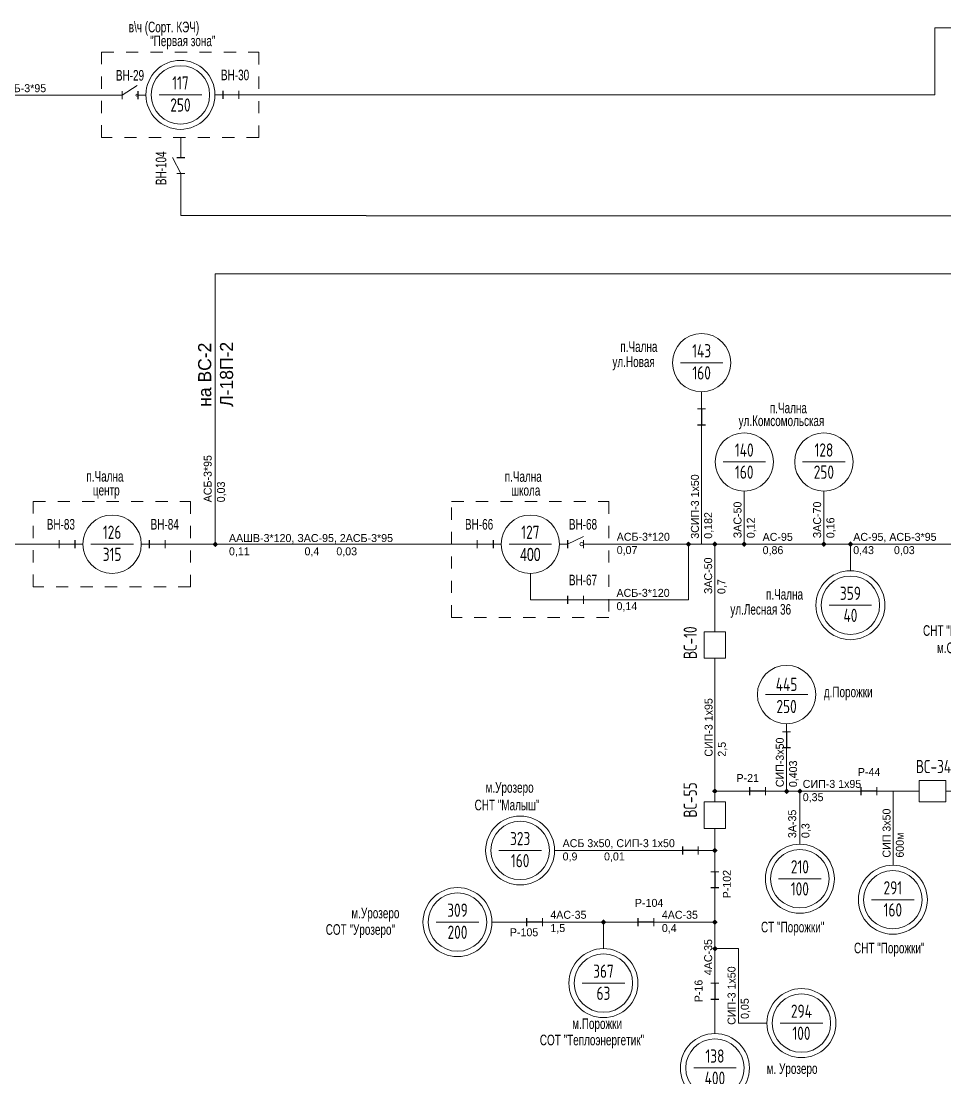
# Model space of a CAD drawing. Header units: millimetres. Extents: x 11 to 409, y 3 to 285.
# Drawn here: x 97.5 to 173.1, y 58.8 to 145.3 of the extents above; entities that cross this region are included whole.
import ezdxf
from ezdxf.enums import TextEntityAlignment as Align

# ---------------------------------------------------------------- set-up
doc = ezdxf.new("R2010")
doc.units = ezdxf.units.MM
doc.linetypes.add('JIS_02_1.0', pattern=[2, 1, -1])
for name, color, linetype, lineweight in [('10_КВ', 250, 'Continuous', 18), ('АТРИБУТЫ', 7, 'Continuous', 13), ('РАЗЪЕД_РУБИЛЬН', 150, 'Continuous', 13), ('ТЕКСТ', 7, 'Continuous', 13)]:
    doc.layers.add(name, color=color, linetype=linetype, lineweight=lineweight)
doc.layers.add('СХ_ОПЕРАТИВНАЯ', color=10, linetype='Continuous')
doc.layers.add('ШУНТ_РАЗЪЕД', color=161, linetype='Continuous')
doc.styles.add('ATTRIB', font='txt.shx', dxfattribs={"width": 0.7, "height": 5})
doc.styles.add('ТЕКСТ_МОДЕЛИ', font='txt.shx', dxfattribs={"width": 0.7, "height": 5})

# ---------------------------------------------------------------- blocks, each defined once
blk = doc.blocks.new('ВЫКЛ_НАГРУЗКИ')
at = {"color": 0, "linetype": 'ByBlock'}
for p, q in [((0, 0), (0, -3)), ((0, -9), (0, -12))]:
    blk.add_line(p, q, dxfattribs=at)
at = {"layer": 'РАЗЪЕД_РУБИЛЬН', "color": 0, "linetype": 'ByBlock'}
blk.add_line((-1.5, -3), (1.5, -3), dxfattribs=at)
at = {"layer": 'СХ_ОПЕРАТИВНАЯ', "color": 0, "linetype": 'ByBlock'}
blk.add_line((-1.5, -9), (1.5, -9), dxfattribs=at)
at = {"layer": 'РАЗЪЕД_РУБИЛЬН', "color": 7, "style": 'ATTRIB', "width": 0.7}
blk.add_attdef('ДИСП_НОМ', text='', height=5, dxfattribs=at).set_placement((-4.75, -6), align=Align.MIDDLE_RIGHT)
at = {"layer": 'РАЗЪЕД_РУБИЛЬН', "color": 7, "style": 'ATTRIB', "width": 0.7, "flags": 1}
blk.add_attdef('КОД', text='', height=5, dxfattribs=at).set_placement((-4.75, -12), align=Align.MIDDLE_RIGHT)
blk = doc.blocks.new('ТРАНСФ_ПОДСТ')
at = {"color": 7}
blk.add_line((-8, -11), (8, -11), dxfattribs=at)
at = {"color": 0}
blk.add_circle((0, -11), 11, dxfattribs=at)
at = {"layer": 'АТРИБУТЫ', "style": 'ATTRIB', "width": 0.7, "flags": 4}
for tag, p in [('OBOZN', (0, -9)), ('MOCHNOCT', (0, -17.33))]:
    blk.add_attdef(tag, text='', height=5, dxfattribs=at).set_placement(p, align=Align.CENTER)
at = {"layer": 'АТРИБУТЫ', "style": 'ТЕКСТ_МОДЕЛИ', "width": 0.7}
blk.add_attdef('MESTO_1', text='', height=5, dxfattribs=at).set_placement((14, -11), align=Align.BOTTOM_LEFT)
blk.add_attdef('MESTO_2', text='', height=5, dxfattribs=at).set_placement((14, -12), align=Align.TOP_LEFT)
blk = doc.blocks.new('ОТВЕТВЛЕНИЕ')
at = {"color": 0, "linetype": 'ByBlock'}
blk.add_solid([(0, 1.06), (1.06, 0), (-1.06, 0), (0, -1.06)], dxfattribs=at)
blk = doc.blocks.new('ВЫКЛЮЧАТЕЛЬ')
at = {"color": 0, "linetype": 'ByBlock'}
for p, q in [((0, 0), (0, -3)), ((0, -13), (0, -16))]:
    blk.add_line(p, q, dxfattribs=at)
blk.add_lwpolyline([(-4, -3), (4, -3), (4, -13), (-4, -13)], close=True, dxfattribs=at)
at = {"layer": 'АТРИБУТЫ', "style": 'ATTRIB', "width": 0.7}
blk.add_attdef('ДИСП_НОМ', text='', height=5, dxfattribs=at).set_placement((-6, -8), align=Align.MIDDLE_RIGHT)
at = {"layer": 'АТРИБУТЫ', "style": 'ATTRIB', "width": 0.7, "flags": 1}
blk.add_attdef('КОД', text='', height=5, dxfattribs=at).set_placement((-6, -14), align=Align.MIDDLE_RIGHT)
blk = doc.blocks.new('РАЗЪЕДИНИТЕЛЬ')
at = {"color": 0, "linetype": 'ByBlock'}
for p, q in [((0, 0), (0, -3)), ((0, -9), (0, -12))]:
    blk.add_line(p, q, dxfattribs=at)
at = {"layer": 'РАЗЪЕД_РУБИЛЬН', "color": 0, "linetype": 'ByBlock'}
blk.add_line((-1.5, -3), (1.5, -3), dxfattribs=at)
at = {"layer": 'СХ_ОПЕРАТИВНАЯ', "color": 0, "linetype": 'ByBlock'}
blk.add_line((-1.5, -9), (1.5, -9), dxfattribs=at)
at = {"layer": 'ШУНТ_РАЗЪЕД', "color": 0}
blk.add_line((0, -3), (0, -9), dxfattribs=at)
at = {"layer": 'РАЗЪЕД_РУБИЛЬН', "color": 7, "style": 'ATTRIB', "width": 0.7}
blk.add_attdef('ДИСП_НОМ', text='', height=5, dxfattribs=at).set_placement((-4.75, -6), align=Align.MIDDLE_RIGHT)
at = {"layer": 'РАЗЪЕД_РУБИЛЬН', "color": 7, "style": 'ATTRIB', "width": 0.7, "flags": 1}
blk.add_attdef('КОД', text='', height=5, dxfattribs=at).set_placement((-4.75, -12), align=Align.MIDDLE_RIGHT)

msp = doc.modelspace()

# ---------------------------------------------------------------- linework, layer by layer
at = {"layer": '10_КВ', "color": 7}
for p, q in [((172.252, 139.27), (172.252, 144.749)), ((172.252, 144.749), (267.951, 144.749)), ((105.739, 139.24), (106.984, 140.034)), ((93.729, 139.24), (103.316, 139.24)), ((105.088, 139.24), (103.316, 139.24)), ((105.088, 139.24), (105.739, 139.24)), ((113.991, 139.27), (115.294, 139.27)), ((115.945, 139.27), (172.252, 139.27)), ((110.554, 134.789), (110.554, 135.776)), ((110.554, 132.835), (109.862, 134.138)), ((110.554, 132.184), (110.554, 129.393)), ((110.554, 129.393), (125.699, 129.393)), ((125.699, 129.367), (194.1, 129.367)), ((153.16, 113.563), (153.16, 114.95)), ((153.16, 102.484), (153.16, 111.609)), ((156.648, 102.484), (156.648, 106.827)), ((163.162, 102.484), (163.162, 106.827)), ((142.186, 102.484), (143.485, 103.102)), ((91.302, 102.484), (99.93, 102.484)), ((100.581, 102.484), (102.535, 102.484)), ((107.964, 102.484), (109.267, 102.484)), ((109.918, 102.484), (113.37, 102.484)), ((113.6, 102.484), (134.151, 102.484)), ((134.803, 102.484), (136.105, 102.484)), ((144.14, 102.484), (152.075, 102.484)), ((152.075, 97.924), (152.075, 102.484)), ((154.246, 102.484), (152.075, 102.484)), ((154.246, 102.484), (156.418, 102.484)), ((154.246, 102.484), (154.246, 95.97)), ((154.477, 102.484), (156.648, 102.484)), ((156.648, 102.484), (163.162, 102.484)), ((163.162, 102.484), (165.334, 102.484)), ((165.334, 102.484), (165.334, 100.313)), ((165.334, 102.484), (178.276, 102.484)), ((139.146, 100.096), (139.146, 97.924)), ((139.146, 97.924), (141.534, 97.924)), ((142.186, 97.924), (143.489, 97.924)), ((144.14, 97.924), (152.075, 97.924)), ((154.246, 92.496), (154.246, 82.49)), ((160.109, 82.26), (160.109, 87.787)), ((154.246, 82.26), (156.418, 82.26)), ((159.023, 82.26), (161.195, 82.26)), ((161.195, 77.917), (161.195, 82.26)), ((161.195, 82.26), (165.538, 82.26)), ((168.144, 82.26), (170.315, 82.26)), ((154.246, 78.881), (154.246, 76.322)), ((154.246, 77.408), (141.133, 77.408)), ((154.246, 73.716), (154.246, 71.545)), ((138.177, 71.545), (136.006, 71.545)), ((145.126, 71.545), (140.783, 71.545)), ((145.126, 71.545), (147.297, 71.545)), ((145.126, 71.545), (145.126, 69.374)), ((149.903, 71.545), (154.246, 71.545)), ((154.246, 71.545), (154.246, 67.202)), ((154.246, 64.596), (154.246, 62.425))]:
    msp.add_line(p, q, dxfattribs=at)
at = {"layer": '10_КВ', "color": 140}
for p, q in [((113.37, 116.3), (113.37, 124.605)), ((113.37, 124.605), (203.907, 124.605)), ((113.37, 102.484), (113.37, 116.3))]:
    msp.add_line(p, q, dxfattribs=at)
at = {"layer": '10_КВ', "color": 7, "ltscale": 100}
for p, q in [((168.842, 82.25), (168.842, 76.217)), ((154.246, 69.374), (156.174, 69.374)), ((156.174, 69.374), (156.174, 63.276)), ((158.505, 63.276), (156.174, 63.276))]:
    msp.add_line(p, q, dxfattribs=at)
at = {"layer": '10_КВ', "color": 7, "linetype": 'JIS_02_1.0'}
for points in [[(104.069, 142.766), (116.932, 142.766), (116.932, 135.776), (104.069, 135.776)], [(98.476, 105.98), (111.339, 105.98), (111.339, 98.99), (98.476, 98.99)], [(132.697, 105.98), (145.56, 105.98), (145.56, 96.489), (132.697, 96.489)]]:
    msp.add_lwpolyline(points, close=True, dxfattribs=at)
at = {"layer": '10_КВ', "color": 7}
for centre, radius in [((110.517, 139.27), 2.823), ((106.953, 139.24), 0.0894), ((143.345, 102.484), 0.144), ((165.334, 97.49), 2.823), ((138.31, 77.408), 2.823), ((161.195, 75.094), 2.823), ((168.804, 73.377), 2.823), ((133.183, 71.545), 2.823), ((145.126, 66.551), 2.823), ((161.327, 63.276), 2.823), ((154.246, 59.602), 2.823)]:
    msp.add_circle(centre, radius, dxfattribs=at)

# ---------------------------------------------------------------- block references
ref = msp.add_blockref('ТРАНСФ_ПОДСТ', (110.517, 141.659), dxfattribs=dict(at, xscale=0.2171483251338177, yscale=0.2171483251338177, zscale=0.2171483251338177))
ref.add_attrib('MESTO_1', 'в\\ч (Сорт. КЭЧ)', dxfattribs={"layer": 'АТРИБУТЫ', "height": 0.86859, "width": 0.7}).set_placement((106.288, 144.13), align=Align.BOTTOM_LEFT)
ref.add_attrib('MESTO_2', '"Первая зона"', dxfattribs={"layer": 'АТРИБУТЫ', "height": 0.86859, "width": 0.7}).set_placement((108.036, 144.126), align=Align.TOP_LEFT)
ref.add_attrib('OBOZN', '117', dxfattribs={"layer": 'АТРИБУТЫ', "height": 1.0857, "style": 'ATTRIB', "width": 0.7, "flags": 4}).set_placement((110.517, 139.705), align=Align.CENTER)
ref.add_attrib('MOCHNOCT', '250', dxfattribs={"layer": 'АТРИБУТЫ', "height": 1.0857, "style": 'ATTRIB', "width": 0.7, "flags": 4}).set_placement((110.517, 137.895), align=Align.CENTER)
ref = msp.add_blockref('ВЫКЛ_НАГРУЗКИ', (105.088, 139.24), dxfattribs=dict(at, xscale=-0.2171483251339268, yscale=0.2171483251339268, zscale=0.2171483251339681, rotation=90))
ref.add_attrib('ДИСП_НОМ', 'ВН-29', dxfattribs={"layer": 'РАЗЪЕД_РУБИЛЬН', "color": 7, "height": 0.8686, "width": 0.7}).set_placement((107.54, 140.869), align=Align.MIDDLE_RIGHT)
ref = msp.add_blockref('ВЫКЛ_НАГРУЗКИ', (115.945, 139.27), dxfattribs=dict(at, xscale=0.2171483251339268, yscale=0.2171483251339268, zscale=0.2171483251339268, rotation=270))
ref.add_attrib('ДИСП_НОМ', 'ВН-30', dxfattribs={"layer": 'РАЗЪЕД_РУБИЛЬН', "color": 7, "height": 0.8686, "width": 0.7}).set_placement((114.985, 140.899), align=Align.MIDDLE)
ref = msp.add_blockref('ВЫКЛ_НАГРУЗКИ', (110.554, 132.184), dxfattribs=dict(at, xscale=-0.2171483251339268, yscale=0.2171483251339268, zscale=0.2171483251339681, rotation=180))
ref.add_attrib('ДИСП_НОМ', 'ВН-104', dxfattribs={"layer": 'РАЗЪЕД_РУБИЛЬН', "color": 7, "height": 0.8686, "rotation": 90, "width": 0.7}).set_placement((108.926, 134.636), align=Align.MIDDLE_RIGHT)
ref = msp.add_blockref('ТРАНСФ_ПОДСТ', (153.16, 119.728), dxfattribs=dict(at, xscale=0.2171483251339268, yscale=0.2171483251339268, zscale=0.2171483251339268))
ref.add_attrib('MESTO_1', 'п.Чална', dxfattribs={"layer": 'АТРИБУТЫ', "height": 0.8686, "width": 0.7}).set_placement((146.506, 117.97), align=Align.BOTTOM_LEFT)
ref.add_attrib('MESTO_2', 'ул.Новая', dxfattribs={"layer": 'АТРИБУТЫ', "height": 0.8686, "width": 0.7}).set_placement((145.86, 117.853), align=Align.TOP_LEFT)
ref.add_attrib('OBOZN', '143', dxfattribs={"layer": 'АТРИБУТЫ', "height": 1.0857, "style": 'ATTRIB', "width": 0.7, "flags": 4}).set_placement((153.16, 117.773), align=Align.CENTER)
ref.add_attrib('MOCHNOCT', '160', dxfattribs={"layer": 'АТРИБУТЫ', "height": 1.0857, "style": 'ATTRIB', "width": 0.7, "flags": 4}).set_placement((153.16, 115.964), align=Align.CENTER)
for name, p, xscale, yscale, zscale in [('РАЗЪЕДИНИТЕЛЬ', (153.16, 114.215), 0.2171483251339268, 0.2171483251339268, 0.2171483251339268), ('ОТВЕТВЛЕНИЕ', (113.37, 102.484), 0.2171483251338177, 0.2171483251338177, 0.2171483251338177), ('ОТВЕТВЛЕНИЕ', (152.075, 102.484), 0.2171483251338177, 0.2171483251338177, 0.2171483251338177), ('ОТВЕТВЛЕНИЕ', (154.246, 102.484), 0.2171483251338177, 0.2171483251338177, 0.2171483251338177), ('ОТВЕТВЛЕНИЕ', (156.648, 102.484), 0.2171483251338177, 0.2171483251338177, 0.2171483251338177), ('ОТВЕТВЛЕНИЕ', (163.162, 102.484), 0.2171483251338177, 0.2171483251338177, 0.2171483251338177), ('ОТВЕТВЛЕНИЕ', (165.334, 102.484), 0.2171483251338177, 0.2171483251338177, 0.2171483251338177), ('РАЗЪЕДИНИТЕЛЬ', (160.109, 87.787), 0.2171483251338177, 0.2171483251338177, 0.2171483251338177), ('ОТВЕТВЛЕНИЕ', (154.246, 82.26), 0.2171483251338177, 0.2171483251338177, 0.2171483251338177), ('ОТВЕТВЛЕНИЕ', (160.117, 82.26), 0.2171483251338177, 0.2171483251338177, 0.2171483251338177), ('ОТВЕТВЛЕНИЕ', (161.203, 82.26), 0.2171483251338177, 0.2171483251338177, 0.2171483251338177), ('ОТВЕТВЛЕНИЕ', (154.246, 77.408), 0.2171483251338177, 0.2171483251338177, 0.2171483251338177), ('РАЗЪЕДИНИТЕЛЬ', (154.246, 76.322), 0.2171483251338177, 0.2171483251338177, 0.2171483251338177), ('ОТВЕТВЛЕНИЕ', (145.126, 71.545), 0.2171483251338177, 0.2171483251338177, 0.2171483251338177), ('ОТВЕТВЛЕНИЕ', (154.246, 71.545), 0.2171483251338177, 0.2171483251338177, 0.2171483251338177), ('ОТВЕТВЛЕНИЕ', (154.246, 69.374), 0.2171483251338177, 0.2171483251338177, 0.2171483251338177), ('РАЗЪЕДИНИТЕЛЬ', (154.246, 67.202), 0.2171483251338177, 0.2171483251338177, 0.2171483251338177)]:
    msp.add_blockref(name, p, dxfattribs=dict(at, xscale=xscale, yscale=yscale, zscale=zscale))
ref = msp.add_blockref('ТРАНСФ_ПОДСТ', (156.648, 111.605), dxfattribs=dict(at, xscale=0.2171483251338177, yscale=0.2171483251338177, zscale=0.2171483251338177))
ref.add_attrib('MESTO_1', 'п.Чална', dxfattribs={"layer": 'АТРИБУТЫ', "height": 0.8686, "width": 0.7}).set_placement((158.739, 112.945), align=Align.BOTTOM_LEFT)
ref.add_attrib('MESTO_2', 'ул.Комсомольская', dxfattribs={"layer": 'АТРИБУТЫ', "height": 0.86859, "width": 0.7}).set_placement((156.183, 113.023), align=Align.TOP_LEFT)
ref.add_attrib('OBOZN', '140', dxfattribs={"layer": 'АТРИБУТЫ', "height": 1.0857, "style": 'ATTRIB', "width": 0.7, "flags": 4}).set_placement((156.648, 109.65), align=Align.CENTER)
ref.add_attrib('MOCHNOCT', '160', dxfattribs={"layer": 'АТРИБУТЫ', "height": 1.0857, "style": 'ATTRIB', "width": 0.7, "flags": 4}).set_placement((156.648, 107.841), align=Align.CENTER)
at = {"layer": '10_КВ', "color": 7, "xscale": 0.2171483251338177, "yscale": 0.2171483251338177, "zscale": 0.2171483251338177}
msp.add_blockref('ТРАНСФ_ПОДСТ', (163.162, 111.605), dxfattribs=at).add_auto_attribs({'OBOZN': '128', 'MOCHNOCT': '250'})
at = {"layer": '10_КВ', "color": 7}
ref = msp.add_blockref('ТРАНСФ_ПОДСТ', (104.924, 104.873), dxfattribs=dict(at, xscale=0.2171483251338177, yscale=0.2171483251338177, zscale=0.2171483251338177))
ref.add_attrib('MESTO_1', 'п.Чална', dxfattribs={"layer": 'АТРИБУТЫ', "height": 0.8686, "width": 0.7}).set_placement((102.822, 107.344), align=Align.BOTTOM_LEFT)
ref.add_attrib('MESTO_2', 'центр', dxfattribs={"layer": 'АТРИБУТЫ', "height": 0.8686, "width": 0.7}).set_placement((103.353, 107.34), align=Align.TOP_LEFT)
ref.add_attrib('OBOZN', '126', dxfattribs={"layer": 'АТРИБУТЫ', "height": 1.0857, "style": 'ATTRIB', "width": 0.7, "flags": 4}).set_placement((104.924, 102.919), align=Align.CENTER)
ref.add_attrib('MOCHNOCT', '315', dxfattribs={"layer": 'АТРИБУТЫ', "height": 1.0857, "style": 'ATTRIB', "width": 0.7, "flags": 4}).set_placement((104.924, 101.109), align=Align.CENTER)
ref = msp.add_blockref('ТРАНСФ_ПОДСТ', (139.146, 104.873), dxfattribs=dict(at, xscale=0.2171483251338177, yscale=0.2171483251338177, zscale=0.2171483251338177))
ref.add_attrib('MESTO_1', 'п.Чална', dxfattribs={"layer": 'АТРИБУТЫ', "height": 0.8686, "width": 0.7}).set_placement((137.046, 107.333), align=Align.BOTTOM_LEFT)
ref.add_attrib('MESTO_2', 'школа', dxfattribs={"layer": 'АТРИБУТЫ', "height": 0.8686, "width": 0.7}).set_placement((137.575, 107.325), align=Align.TOP_LEFT)
ref.add_attrib('OBOZN', '127', dxfattribs={"layer": 'АТРИБУТЫ', "height": 1.0857, "style": 'ATTRIB', "width": 0.7, "flags": 4}).set_placement((139.146, 102.919), align=Align.CENTER)
ref.add_attrib('MOCHNOCT', '400', dxfattribs={"layer": 'АТРИБУТЫ', "height": 1.0652, "width": 0.7, "flags": 4}).set_placement((139.146, 101.109), align=Align.CENTER)
ref = msp.add_blockref('ВЫКЛ_НАГРУЗКИ', (99.93, 102.484), dxfattribs=dict(at, xscale=-0.2171483251339403, yscale=0.2171483251339403, zscale=0.2171483251339681, rotation=90))
ref.add_attrib('ДИСП_НОМ', 'ВН-83', dxfattribs={"layer": 'РАЗЪЕД_РУБИЛЬН', "color": 7, "height": 0.8686, "width": 0.7}).set_placement((101.884, 104.113), align=Align.MIDDLE_RIGHT)
ref = msp.add_blockref('ВЫКЛ_НАГРУЗКИ', (109.918, 102.484), dxfattribs=dict(at, xscale=0.2171483251339403, yscale=0.2171483251339403, zscale=0.2171483251339403, rotation=270))
ref.add_attrib('ДИСП_НОМ', 'ВН-84', dxfattribs={"layer": 'РАЗЪЕД_РУБИЛЬН', "color": 7, "height": 0.8686, "width": 0.7}).set_placement((109.231, 104.113), align=Align.MIDDLE)
ref = msp.add_blockref('ВЫКЛ_НАГРУЗКИ', (134.151, 102.484), dxfattribs=dict(at, xscale=-0.2171483251339403, yscale=0.2171483251339403, zscale=0.2171483251339681, rotation=90))
ref.add_attrib('ДИСП_НОМ', 'ВН-66', dxfattribs={"layer": 'РАЗЪЕД_РУБИЛЬН', "color": 7, "height": 0.8686, "width": 0.7}).set_placement((136.105, 104.113), align=Align.MIDDLE_RIGHT)
ref = msp.add_blockref('ВЫКЛ_НАГРУЗКИ', (144.14, 102.484), dxfattribs=dict(at, xscale=0.2171483251339403, yscale=0.2171483251339403, zscale=0.2171483251339403, rotation=270))
ref.add_attrib('ДИСП_НОМ', 'ВН-68', dxfattribs={"layer": 'РАЗЪЕД_РУБИЛЬН', "color": 7, "height": 0.8686, "width": 0.7}).set_placement((143.452, 104.113), align=Align.MIDDLE)
ref = msp.add_blockref('ВЫКЛ_НАГРУЗКИ', (144.14, 97.924), dxfattribs=dict(at, xscale=0.2171483251339403, yscale=0.2171483251339403, zscale=0.2171483251339403, rotation=270))
ref.add_attrib('ДИСП_НОМ', 'ВН-67', dxfattribs={"layer": 'РАЗЪЕД_РУБИЛЬН', "color": 7, "height": 0.8686, "width": 0.7}).set_placement((143.452, 99.553), align=Align.MIDDLE)
ref = msp.add_blockref('ТРАНСФ_ПОДСТ', (165.334, 99.879), dxfattribs=dict(at, xscale=0.2171483251338177, yscale=0.2171483251338177, zscale=0.2171483251338177))
ref.add_attrib('MESTO_1', 'п.Чална', dxfattribs={"layer": 'АТРИБУТЫ', "height": 0.8686, "width": 0.7}).set_placement((158.422, 97.693), align=Align.BOTTOM_LEFT)
ref.add_attrib('MESTO_2', 'ул.Лесная 36', dxfattribs={"layer": 'АТРИБУТЫ', "height": 0.86859, "width": 0.7}).set_placement((155.508, 97.585), align=Align.TOP_LEFT)
ref.add_attrib('OBOZN', '359', dxfattribs={"layer": 'АТРИБУТЫ', "height": 1.0857, "style": 'ATTRIB', "width": 0.7, "flags": 4}).set_placement((165.334, 97.924), align=Align.CENTER)
ref.add_attrib('MOCHNOCT', '40', dxfattribs={"layer": 'АТРИБУТЫ', "height": 1.0857, "style": 'ATTRIB', "width": 0.7, "flags": 4}).set_placement((165.334, 96.115), align=Align.CENTER)
ref = msp.add_blockref('ТРАНСФ_ПОДСТ', (181.321, 91.814), dxfattribs=dict(at, xscale=-0.2171483251338177, yscale=0.2171483251338177, zscale=0.2171483251338177, rotation=180))
ref.add_attrib('MESTO_1', 'м.Сургуба', dxfattribs={"layer": 'АТРИБУТЫ', "height": 0.8686, "width": 0.7}).set_placement((172.415, 93.304), align=Align.BOTTOM_LEFT)
ref.add_attrib('MESTO_2', 'СНТ "Природа"', dxfattribs={"layer": 'АТРИБУТЫ', "height": 0.86859, "width": 0.7}).set_placement((171.272, 95.849), align=Align.TOP_LEFT)
ref.add_attrib('OBOZN', '160', dxfattribs={"layer": 'АТРИБУТЫ', "height": 1.0857, "style": 'ATTRIB', "width": 0.7, "flags": 4}).set_placement((181.321, 92.683), align=Align.CENTER)
ref.add_attrib('MOCHNOCT', '401', dxfattribs={"layer": 'АТРИБУТЫ', "height": 1.0857, "style": 'ATTRIB', "width": 0.7, "flags": 4}).set_placement((181.321, 94.493), align=Align.CENTER)
ref = msp.add_blockref('ВЫКЛЮЧАТЕЛЬ', (154.246, 95.97), dxfattribs=dict(at, xscale=-0.2171483251338177, yscale=0.2171483251339403, zscale=0.2171483251339681))
ref.add_attrib('ДИСП_НОМ', 'ВС-10', dxfattribs={"layer": 'АТРИБУТЫ', "height": 1.0857, "rotation": 90, "style": 'ATTRIB', "width": 0.7}).set_placement((152.224, 95.753), align=Align.MIDDLE_RIGHT)
ref = msp.add_blockref('ТРАНСФ_ПОДСТ', (160.109, 87.787), dxfattribs=dict(at, xscale=-0.2171483251338177, yscale=0.2171483251338177, zscale=0.2171483251338177, rotation=180))
ref.add_attrib('MESTO_1', 'д.Порожки', dxfattribs={"layer": 'АТРИБУТЫ', "height": 0.8686, "width": 0.7}).set_placement((163.156, 89.697), align=Align.BOTTOM_LEFT)
ref.add_attrib('OBOZN', '250', dxfattribs={"layer": 'АТРИБУТЫ', "height": 1.0857, "style": 'ATTRIB', "width": 0.7, "flags": 4}).set_placement((160.109, 88.655), align=Align.CENTER)
ref.add_attrib('MOCHNOCT', '445', dxfattribs={"layer": 'АТРИБУТЫ', "height": 1.0857, "style": 'ATTRIB', "width": 0.7, "flags": 4}).set_placement((160.109, 90.465), align=Align.CENTER)
ref = msp.add_blockref('ВЫКЛЮЧАТЕЛЬ', (173.79, 82.26), dxfattribs=dict(at, xscale=-0.2171483251339403, yscale=0.2171483251339403, zscale=0.2171483251339681, rotation=270))
ref.add_attrib('ДИСП_НОМ', 'ВС-34', dxfattribs={"layer": 'АТРИБУТЫ', "height": 1.0857, "style": 'ATTRIB', "width": 0.7}).set_placement((173.572, 84.282), align=Align.MIDDLE_RIGHT)
ref = msp.add_blockref('ТРАНСФ_ПОДСТ', (138.31, 79.797), dxfattribs=dict(at, xscale=0.2171483251338177, yscale=0.2171483251338177, zscale=0.2171483251338177))
ref.add_attrib('MESTO_1', 'м.Урозеро', dxfattribs={"layer": 'АТРИБУТЫ', "height": 0.8686, "width": 0.7}).set_placement((135.48, 81.875), align=Align.BOTTOM_LEFT)
ref.add_attrib('MESTO_2', 'СНТ "Малыш"', dxfattribs={"layer": 'АТРИБУТЫ', "height": 0.86859, "width": 0.7}).set_placement((134.584, 81.567), align=Align.TOP_LEFT)
ref.add_attrib('OBOZN', '323', dxfattribs={"layer": 'АТРИБУТЫ', "height": 1.0857, "style": 'ATTRIB', "width": 0.7, "flags": 4}).set_placement((138.31, 77.842), align=Align.CENTER)
ref.add_attrib('MOCHNOCT', '160', dxfattribs={"layer": 'АТРИБУТЫ', "height": 1.0857, "style": 'ATTRIB', "width": 0.7, "flags": 4}).set_placement((138.31, 76.033), align=Align.CENTER)
ref = msp.add_blockref('ВЫКЛЮЧАТЕЛЬ', (154.246, 82.03), dxfattribs=dict(at, xscale=-0.2171483251338177, yscale=0.2171483251339403, zscale=0.2171483251339681))
ref.add_attrib('ДИСП_НОМ', 'ВС-55', dxfattribs={"layer": 'АТРИБУТЫ', "height": 1.0857, "rotation": 90, "style": 'ATTRIB', "width": 0.7}).set_placement((152.224, 82.989), align=Align.MIDDLE_RIGHT)
at = {"layer": '10_КВ', "color": 7, "xscale": 0.2171483251339403, "yscale": 0.2171483251339403, "zscale": 0.2171483251339403, "rotation": 270}
for p in [(159.023, 82.26), (168.144, 82.26), (153.536, 77.408), (140.783, 71.545), (149.903, 71.545)]:
    msp.add_blockref('РАЗЪЕДИНИТЕЛЬ', p, dxfattribs=at)
at = {"layer": '10_КВ', "color": 7}
ref = msp.add_blockref('ТРАНСФ_ПОДСТ', (161.195, 77.483), dxfattribs=dict(at, xscale=0.2171483251338177, yscale=0.2171483251338177, zscale=0.2171483251338177))
ref.add_attrib('MESTO_1', 'СТ "Порожки"', dxfattribs={"layer": 'АТРИБУТЫ', "height": 0.86859, "width": 0.7}).set_placement((158.018, 70.447), align=Align.BOTTOM_LEFT)
ref.add_attrib('OBOZN', '210', dxfattribs={"layer": 'АТРИБУТЫ', "height": 1.0857, "style": 'ATTRIB', "width": 0.7, "flags": 4}).set_placement((161.195, 75.528), align=Align.CENTER)
ref.add_attrib('MOCHNOCT', '100', dxfattribs={"layer": 'АТРИБУТЫ', "height": 1.0857, "style": 'ATTRIB', "width": 0.7, "flags": 4}).set_placement((161.195, 73.719), align=Align.CENTER)
ref = msp.add_blockref('ТРАНСФ_ПОДСТ', (168.804, 75.765), dxfattribs=dict(at, xscale=0.2171483251338177, yscale=0.2171483251338177, zscale=0.2171483251338177))
ref.add_attrib('MESTO_1', 'СНТ "Порожки"', dxfattribs={"layer": 'АТРИБУТЫ', "height": 0.86859, "width": 0.7}).set_placement((165.627, 68.73), align=Align.BOTTOM_LEFT)
ref.add_attrib('OBOZN', '291', dxfattribs={"layer": 'АТРИБУТЫ', "height": 1.0857, "style": 'ATTRIB', "width": 0.7, "flags": 4}).set_placement((168.804, 73.811), align=Align.CENTER)
ref.add_attrib('MOCHNOCT', '160', dxfattribs={"layer": 'АТРИБУТЫ', "height": 1.0857, "style": 'ATTRIB', "width": 0.7, "flags": 4}).set_placement((168.804, 72.002), align=Align.CENTER)
ref = msp.add_blockref('ТРАНСФ_ПОДСТ', (133.183, 73.934), dxfattribs=dict(at, xscale=0.2171483251338177, yscale=0.2171483251338177, zscale=0.2171483251338177))
ref.add_attrib('MESTO_1', 'м.Урозеро', dxfattribs={"layer": 'АТРИБУТЫ', "height": 0.8686, "width": 0.7}).set_placement((124.498, 71.593), align=Align.BOTTOM_LEFT)
ref.add_attrib('MESTO_2', 'СОТ "Урозеро"', dxfattribs={"layer": 'АТРИБУТЫ', "height": 0.86859, "width": 0.7}).set_placement((122.403, 71.375), align=Align.TOP_LEFT)
ref.add_attrib('OBOZN', '309', dxfattribs={"layer": 'АТРИБУТЫ', "height": 1.0857, "style": 'ATTRIB', "width": 0.7, "flags": 4}).set_placement((133.183, 71.979), align=Align.CENTER)
ref.add_attrib('MOCHNOCT', '200', dxfattribs={"layer": 'АТРИБУТЫ', "height": 1.0857, "style": 'ATTRIB', "width": 0.7, "flags": 4}).set_placement((133.183, 70.17), align=Align.CENTER)
ref = msp.add_blockref('ТРАНСФ_ПОДСТ', (145.126, 68.939), dxfattribs=dict(at, xscale=0.2171483251338177, yscale=0.2171483251338177, zscale=0.2171483251338177))
ref.add_attrib('MESTO_1', 'м.Порожки', dxfattribs={"layer": 'АТРИБУТЫ', "height": 0.8686, "width": 0.7}).set_placement((142.568, 62.537), align=Align.BOTTOM_LEFT)
ref.add_attrib('MESTO_2', 'СОТ "Теплоэнергетик"', dxfattribs={"layer": 'АТРИБУТЫ', "height": 0.86859, "width": 0.7}).set_placement((139.92, 62.33), align=Align.TOP_LEFT)
ref.add_attrib('OBOZN', '367', dxfattribs={"layer": 'АТРИБУТЫ', "height": 1.0857, "style": 'ATTRIB', "width": 0.7, "flags": 4}).set_placement((145.126, 66.985), align=Align.CENTER)
ref.add_attrib('MOCHNOCT', '63', dxfattribs={"layer": 'АТРИБУТЫ', "height": 1.0857, "style": 'ATTRIB', "width": 0.7, "flags": 4}).set_placement((145.126, 65.175), align=Align.CENTER)
ref = msp.add_blockref('ТРАНСФ_ПОДСТ', (161.327, 65.664), dxfattribs=dict(at, xscale=0.2171483251338177, yscale=0.2171483251338177, zscale=0.2171483251338177))
ref.add_attrib('MESTO_1', 'м. Урозеро', dxfattribs={"layer": 'АТРИБУТЫ', "height": 0.8686, "width": 0.7}).set_placement((158.481, 58.859), align=Align.BOTTOM_LEFT)
ref.add_attrib('OBOZN', '294', dxfattribs={"layer": 'АТРИБУТЫ', "height": 1.0857, "style": 'ATTRIB', "width": 0.7, "flags": 4}).set_placement((161.327, 63.71), align=Align.CENTER)
ref.add_attrib('MOCHNOCT', '100', dxfattribs={"layer": 'АТРИБУТЫ', "height": 1.0857, "style": 'ATTRIB', "width": 0.7, "flags": 4}).set_placement((161.327, 61.9), align=Align.CENTER)
ref = msp.add_blockref('ТРАНСФ_ПОДСТ', (154.246, 61.99), dxfattribs=dict(at, xscale=0.2171483251338177, yscale=0.2171483251338177, zscale=0.2171483251338177))
ref.add_attrib('MESTO_1', 'б/о Урозеро', dxfattribs={"layer": 'АТРИБУТЫ', "height": 0.86859, "width": 0.7}).set_placement((151.399, 55.185), align=Align.BOTTOM_LEFT)
ref.add_attrib('OBOZN', '138', dxfattribs={"layer": 'АТРИБУТЫ', "height": 1.0857, "style": 'ATTRIB', "width": 0.7, "flags": 4}).set_placement((154.246, 60.036), align=Align.CENTER)
ref.add_attrib('MOCHNOCT', '400', dxfattribs={"layer": 'АТРИБУТЫ', "height": 1.0857, "style": 'ATTRIB', "width": 0.7, "flags": 4}).set_placement((154.246, 58.227), align=Align.CENTER)

# ---------------------------------------------------------------- texts
at = {"layer": 'ТЕКСТ', "color": 7, "attachment_point": 1}
for s, insert, char_height, width in [('АСБ-3*95', (95.667, 140.141), 0.6514, 20.90108), ('ААШВ-3*120, ЗАС-95, 2АСБ-3*95\\P0,11^I^I    0,4^I    0,03', (114.487, 103.312), 0.65144, 20.90108), ('АСБ-3*120\\P0,07', (146.212, 103.416), 0.6514, 20.90108), ('АС-95\\P0,86', (158.15, 103.409), 0.6514, 20.90108), ('АС-95, АСБ-3*95\\P0,43^I   0,03', (165.564, 103.409), 0.65144, 20.90108), ('АСБ-3*120\\P0,14', (146.193, 98.825), 0.6514, 20.90108), ('Р-44', (165.941, 84.161), 0.6514, 4.50686), ('Р-21', (156.012, 83.666), 0.6514, 4.50686), ('СИП-3 1х95\\P0,35', (161.433, 83.185), 0.6514, 20.90108), ('АСБ 3х50, СИП-3 1х50\\P0,9         0,01', (141.785, 78.333), 0.65144, 12.57805), ('Р-104', (147.701, 73.446), 0.6514, 4.50686), ('4АС-35\\P1,5', (140.783, 72.47), 0.6514, 20.90108), ('4АС-35\\P0,4', (149.903, 72.47), 0.6514, 20.90108), ('Р-105', (137.468, 71.038), 0.6514, 4.50686)]:
    msp.add_mtext(s, dxfattribs=dict(at, insert=insert, char_height=char_height, width=width))
at = {"layer": 'ТЕКСТ', "color": 7, "attachment_point": 1, "rotation": 90}
for s, insert, char_height, width in [('на ВС-2\\PЛ-18П-2', (111.962, 113.728), 1.0726, 9.49753), ('АСБ-3*95\\P0,03', (112.418, 105.914), 0.6514, 20.90108), ('3СИП-3 1х50\\P0,182', (152.282, 102.931), 0.65144, 7.97783), ('ЗАС-50\\P0,12', (155.769, 102.974), 0.6514, 6.57581), ('ЗАС-70\\P0,16', (162.284, 102.974), 0.6514, 6.57581), ('ЗАС-50\\P0,7', (153.367, 98.401), 0.6514, 6.57581), ('СИП-3 1х95\\P2,5', (153.401, 85.088), 0.6514, 6.57581), ('СИП-3х50\\P0,403', (159.23, 82.593), 0.6514, 7.97783), ('3А-35\\P0,3', (160.243, 78.427), 0.6514, 6.57581), ('СИП 3x50\\P600м', (167.963, 76.826), 0.6514, 6.45968), ('Р-102', (154.896, 73.493), 0.6514, 4.50686), ('4АС-35', (153.367, 67.202), 0.6514, 6.57581), ('СИП-3 1х50\\P  0,05', (155.28, 63.134), 0.6514, 6.57581), ('Р-16', (152.58, 64.985), 0.6514, 4.50686)]:
    msp.add_mtext(s, dxfattribs=dict(at, insert=insert, char_height=char_height, width=width))

doc.saveas('drawing.dxf')
